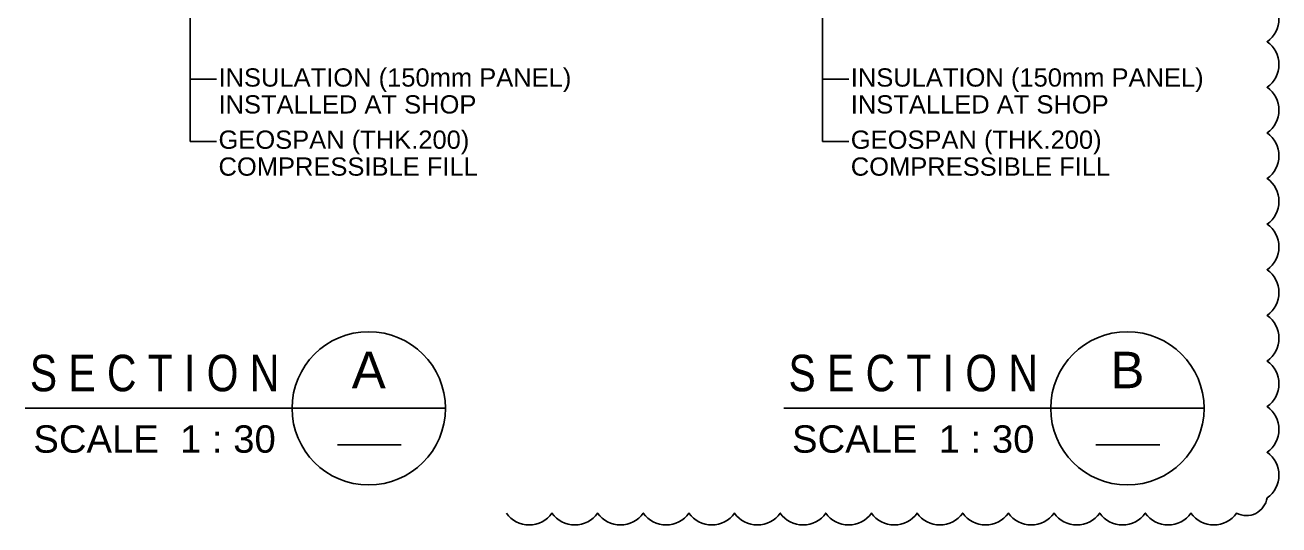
# Model space of a CAD drawing. Header units: millimetres. Extents: x 415966 to 487306, y -108951 to -17325.
# Drawn here: x 472209 to 480450, y -36841 to -33553 of the extents above; entities that cross this region are included whole.
import ezdxf
from ezdxf.enums import TextEntityAlignment as Align

# ---------------------------------------------------------------- set-up
doc = ezdxf.new("R2010")
doc.units = ezdxf.units.MM
doc.header["$LTSCALE"] = 2
for name, color, linetype in [('#20_GR', 3, 'Continuous'), ('C_REV', 4, 'Continuous'), ('C_TEXT_01', 2, 'Continuous'), ('TITLE', 7, 'Continuous')]:
    doc.layers.add(name, color=color, linetype=linetype)
doc.styles.add('Arial', font='arial.ttf')

msp = doc.modelspace()

# ---------------------------------------------------------------- linework, layer by layer
at = {"layer": '#20_GR', "color": 1}
for p, q in [((473294.4, -33080.9), (473294.4, -34318.5)), ((477450.4, -33080.9), (477450.4, -34318.5)), ((473294.4, -33909.5), (473466.9, -33909.5)), ((477450.4, -33909.5), (477622.9, -33909.5)), ((473294.4, -34318.5), (473466.9, -34318.5)), ((477450.4, -34318.5), (477622.9, -34318.5))]:
    msp.add_line(p, q, dxfattribs=at)
at = {"layer": 'C_REV'}
msp.add_lwpolyline([(475372, -36762.8, 0.520567), (475672, -36762.8, 0.520567), (475972, -36762.8, 0.520567), (476272, -36762.8, 0.520567), (476572, -36762.8, 0.520567), (476872, -36762.8, 0.520567), (477172, -36762.8, 0.520567), (477472, -36762.8, 0.520567), (477772, -36762.8, 0.520567), (478072, -36762.8, 0.520567), (478372, -36762.8, 0.520567), (478672, -36762.8, 0.520567), (478972, -36762.8, 0.520567), (479272, -36762.8, 0.520567), (479572, -36762.8, 0.520567), (479872, -36762.8, 0.520567), (480172, -36762.8, 0.520567), (480372, -36662.8, 0.520567), (480372, -36362.8, 0.520567), (480372, -36062.8, 0.520567), (480372, -35762.8, 0.520567), (480372, -35462.8, 0.520567), (480372, -35162.8, 0.520567), (480372, -34862.8, 0.520567), (480372, -34562.8, 0.520567), (480372, -34262.8, 0.520567), (480372, -33962.8, 0.520567), (480372, -33662.8, 0.520567), (480372, -33362.8, 0.520567)], format="xyb", dxfattribs=at)
at = {"layer": 'TITLE', "color": 1, "linetype": 'Continuous'}
for p, q in [((473963.7, -36073.9), (472208.6, -36073.9)), ((478950.2, -36073.9), (477195.1, -36073.9))]:
    msp.add_line(p, q, dxfattribs=at)
for points in [[(473963.7, -36073.9), (474971.7, -36073.9)], [(478950.2, -36073.9), (479958.2, -36073.9)]]:
    msp.add_lwpolyline(points, dxfattribs=at)
at = {"layer": 'TITLE', "color": 2, "linetype": 'Continuous'}
for points in [[(474261.2, -36313.4), (474680.1, -36313.4)], [(479247.7, -36313.4), (479666.6, -36313.4)]]:
    msp.add_lwpolyline(points, dxfattribs=at)
at = {"layer": 'TITLE', "color": 1, "linetype": 'Continuous'}
for centre in [(474467.7, -36073.9), (479454.2, -36073.9)]:
    msp.add_circle(centre, 504, dxfattribs=at)

# ---------------------------------------------------------------- texts
at = {"layer": 'C_TEXT_01', "style": 'Arial'}
for s, p in [('INSULATION (150mm PANEL)', (473480, -33958.2)), ('INSULATION (150mm PANEL)', (477636, -33958.2)), ('INSTALLED AT SHOP', (473480, -34135.1)), ('INSTALLED AT SHOP', (477636, -34135.1)), ('GEOSPAN (THK.200)', (473480, -34367.2)), ('GEOSPAN (THK.200)', (477636, -34367.2)), ('COMPRESSIBLE FILL', (473480, -34544.1)), ('COMPRESSIBLE FILL', (477636, -34544.1))]:
    msp.add_text(s, height=120, dxfattribs=at).set_placement(p)
at = {"layer": 'TITLE', "color": 3, "ltscale": 10, "style": 'Arial', "width": 0.8}
for p in [(473059.8, -35961.9), (478046.4, -35961.9)]:
    msp.add_text('S E C T I O N', height=240, dxfattribs=at).set_placement(p, align=Align.CENTER)
at = {"layer": 'TITLE', "color": 2, "ltscale": 10, "style": 'Arial'}
for s, p in [('A', (474467.6, -35821.9)), ('B', (479454.2, -35821.9))]:
    msp.add_text(s, height=240, dxfattribs=at).set_placement(p, align=Align.MIDDLE)
at = {"layer": 'TITLE', "color": 2, "linetype": 'Continuous', "style": 'Arial'}
for p in [(473059.9, -36185.9), (478046.5, -36185.9)]:
    msp.add_text('SCALE  1 : 30', height=180, dxfattribs=at).set_placement(p, align=Align.TOP_CENTER)

doc.saveas('drawing.dxf')
